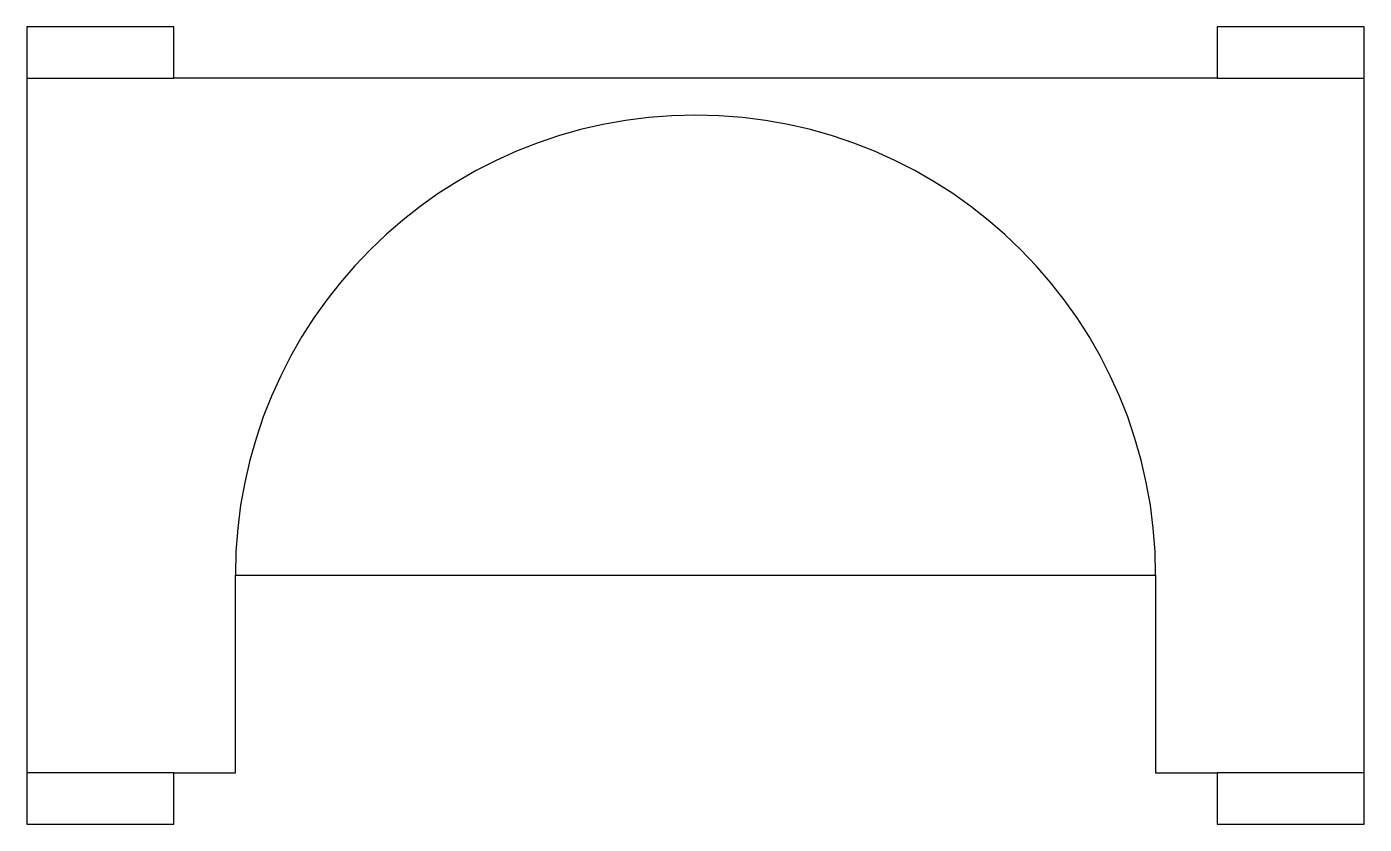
# Model space of a CAD drawing. Header units: millimetres. Extents: x -55 to 54, y 0 to 65.
import ezdxf

# ---------------------------------------------------------------- set-up
doc = ezdxf.new("R2010")
doc.units = ezdxf.units.MM
doc.layers.get('0').update_dxf_attribs({"linetype": 'CONTINUOUS'})

msp = doc.modelspace()

# ---------------------------------------------------------------- linework, layer by layer
for p, q in [((-54.5, 60.8), (-54.5, 4.2)), ((42.5, 60.8), (-42.5, 60.8)), ((54.5, 4.2), (54.5, 60.8)), ((-37.5, 4.2), (-37.5, 20.3)), ((37.5, 20.3), (37.5, 4.2)), ((-42.5, 4.2), (-54.5, 4.2)), ((-54.5, 4.2), (-54.5, 0)), ((-42.5, 0), (-42.5, 4.2)), ((-42.5, 4.2), (-37.5, 4.2)), ((37.5, 4.2), (42.5, 4.2)), ((-54.5, 0), (-42.5, 0))]:
    msp.add_line(p, q)
for points in [[(-42.5, 65), (-54.5, 65), (-54.5, 60.8), (-42.5, 60.8)], [(54.5, 65), (42.5, 65), (42.5, 60.8), (54.5, 60.8)], [(54.5, 4.2), (42.5, 4.2), (42.5, 0), (54.5, 0)]]:
    msp.add_lwpolyline(points, close=True)
msp.add_lwpolyline([(-37.5, 20.3), (37.5, 20.3, 1)], format="xyb", close=True)

doc.saveas('drawing.dxf')
